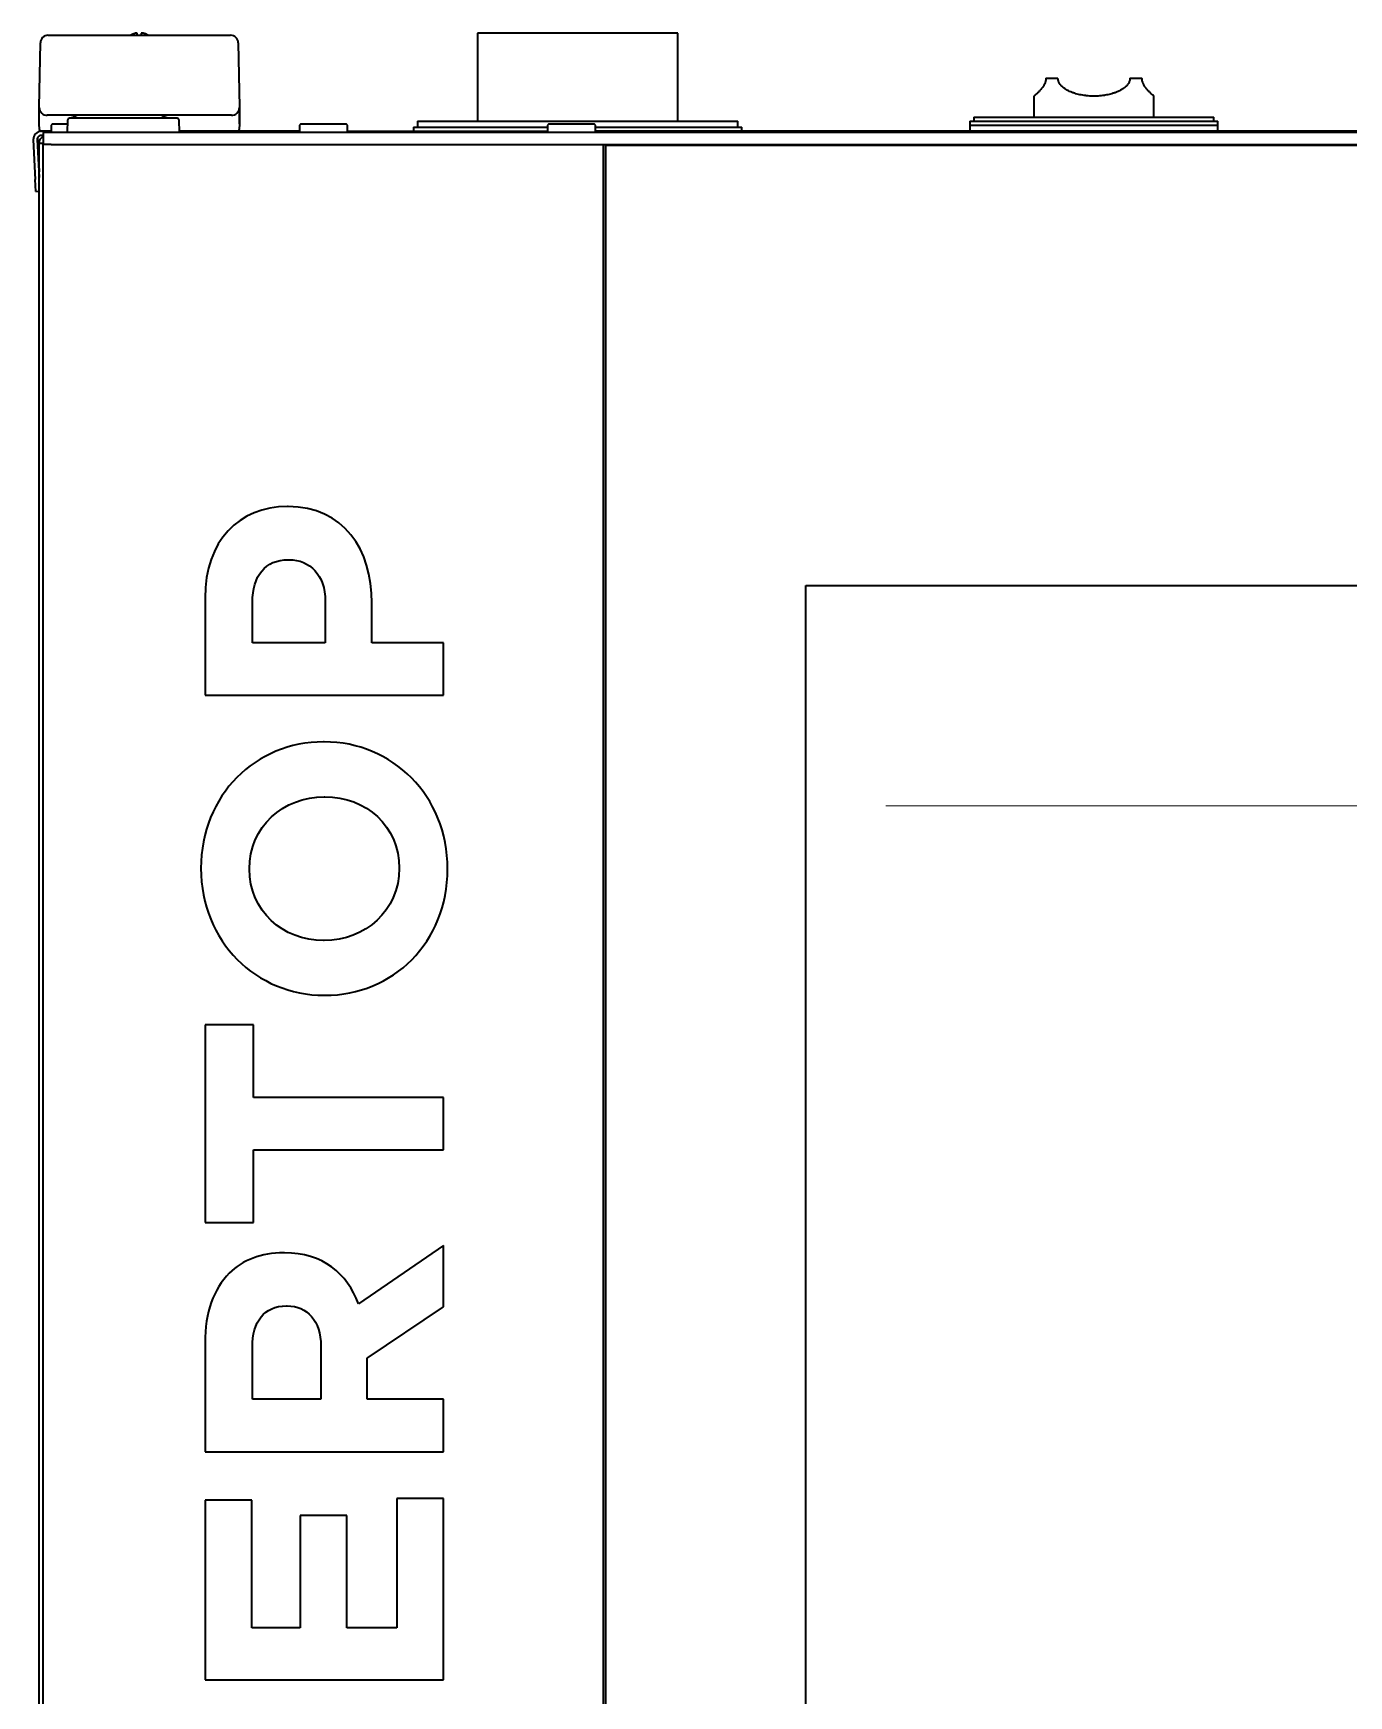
# Model space of a CAD drawing. Extents: x 5987 to 10491, y -672 to 3388.
# Drawn here: x 8371.6 to 8700.2, y 1697.4 to 2112.8 of the extents above; entities that cross this region are included whole.
import ezdxf

# ---------------------------------------------------------------- set-up
doc = ezdxf.new("R2010")
doc.units = 0
doc.header["$LTSCALE"] = 5
doc.layers.get('0').update_dxf_attribs({"linetype": 'CONTINUOUS', "lineweight": 0})
doc.layers.add('1', color=7, linetype='CONTINUOUS', true_color=0xffffff)

msp = doc.modelspace()

# ---------------------------------------------------------------- linework, layer by layer
at = {"color": 2, "linetype": 'Continuous'}
msp.add_line((8584.57, 1919.83), (9022.57, 1919.83), dxfattribs=at)
at = {"layer": '1', "color": 7, "linetype": 'Continuous', "lineweight": 35}
for p, q in [((8373.07, 2094.33), (8373.35, 2110.46)), ((8375.25, 2112.33), (8380.35, 2112.33)), ((8380.35, 2112.33), (8415.79, 2112.33)), ((8415.79, 2112.33), (8420.89, 2112.33)), ((8422.79, 2110.46), (8423.07, 2094.33)), ((8532.57, 2112.83), (8482.57, 2112.83)), ((8482.57, 2112.83), (8482.57, 2090.82)), ((8532.57, 2090.82), (8532.57, 2112.83)), ((8624.57, 2101.63), (8627.57, 2101.63)), ((8645.57, 2101.63), (8648.57, 2101.63)), ((8373.08, 2094.26), (8373.07, 2094.33)), ((8373.07, 2094.32), (8373.07, 2094.33)), ((8373.08, 2094.18), (8373.07, 2094.26)), ((8373.08, 2090.19), (8373.08, 2094.18)), ((8423.07, 2094.33), (8423.07, 2094.26)), ((8423.07, 2094.33), (8423.07, 2094.32)), ((8423.07, 2090.33), (8423.07, 2094.29)), ((8423.07, 2094.29), (8423.07, 2094.18)), ((8423.07, 2094.18), (8423.07, 2090.19)), ((8621.57, 2097.13), (8621.57, 2091.82)), ((8651.57, 2091.82), (8651.57, 2097.13)), ((8373.13, 2088.81), (8373.08, 2090.19)), ((8380.07, 2092.33), (8375.07, 2092.33)), ((8376.32, 2090.08), (8376.07, 2089.83)), ((8376.07, 2089.83), (8376.07, 2088.33)), ((8380.11, 2090.08), (8376.32, 2090.08)), ((8416.07, 2092.33), (8380.07, 2092.33)), ((8380.13, 2091.08), (8380.07, 2088.08)), ((8394.07, 2091.58), (8380.63, 2091.58)), ((8407.52, 2091.58), (8394.07, 2091.58)), ((8408.07, 2088.08), (8408.02, 2091.08)), ((8421.07, 2092.33), (8416.07, 2092.33)), ((8423.07, 2090.19), (8423.02, 2088.81)), ((8423.07, 2090.19), (8423.07, 2090.33)), ((8438.32, 2090.08), (8438.07, 2089.83)), ((8438.07, 2089.83), (8438.07, 2088.33)), ((8449.82, 2090.08), (8438.32, 2090.08)), ((8450.07, 2089.83), (8449.82, 2090.08)), ((8450.07, 2088.33), (8450.07, 2089.83)), ((8467.57, 2090.83), (8547.57, 2090.83)), ((8467.57, 2090.83), (8467.57, 2089.33)), ((8500.32, 2090.08), (8500.07, 2089.83)), ((8500.07, 2089.83), (8500.07, 2088.33)), ((8511.82, 2090.08), (8500.32, 2090.08)), ((8512.07, 2089.83), (8511.82, 2090.08)), ((8512.07, 2088.33), (8512.07, 2089.83)), ((8547.57, 2089.33), (8547.57, 2090.83)), ((8605.56, 2090.83), (8605.56, 2089.83)), ((8605.56, 2090.83), (8667.56, 2090.83)), ((8605.56, 2089.83), (8667.56, 2089.83)), ((8605.56, 2089.83), (8605.56, 2088.33)), ((8606.56, 2091.83), (8666.56, 2091.83)), ((8606.56, 2091.83), (8606.56, 2090.83)), ((8666.56, 2090.83), (8666.56, 2091.83)), ((8667.56, 2089.83), (8667.56, 2090.83)), ((8667.56, 2088.33), (8667.56, 2089.83)), ((8371.58, 2086.22), (8372.09, 2076.32)), ((8372.57, 2086.27), (8373.07, 2076.76)), ((8372.63, 2086.66), (8373.07, 2078.19)), ((8373.57, 2088.33), (8373.63, 2088.33)), ((8374.07, 2087.33), (8373.57, 2087.33)), ((8375.08, 2088.33), (8373.63, 2088.33)), ((8374.07, 2088.08), (8376.07, 2088.08)), ((8374.07, 2088.08), (8374.07, 2085.08)), ((8374.57, 2088.33), (8374.57, 2088.08)), ((8376.07, 2088.33), (8375.08, 2088.33)), ((8376.07, 2088.33), (8376.32, 2088.08)), ((8376.07, 2088.08), (9230.07, 2088.08)), ((8421.07, 2088.33), (8408.07, 2088.33)), ((8422.52, 2088.33), (8421.07, 2088.33)), ((8438.08, 2088.33), (8422.52, 2088.33)), ((8438.07, 2088.33), (8438.32, 2088.08)), ((8449.82, 2088.08), (8450.07, 2088.33)), ((8450.08, 2088.33), (8500.07, 2088.33)), ((8466.57, 2089.33), (8500.07, 2089.33)), ((8466.57, 2089.33), (8466.57, 2088.33)), ((8500.07, 2088.33), (8500.32, 2088.08)), ((8511.82, 2088.08), (8512.07, 2088.33)), ((8512.08, 2089.33), (8548.57, 2089.33)), ((9094.06, 2088.33), (8512.08, 2088.33)), ((8548.57, 2088.33), (8548.57, 2089.33)), ((8373.07, 1373.93), (8373.07, 2085.33)), ((8374.07, 2085.33), (8373.07, 2085.33)), ((8376.07, 2085.08), (8374.07, 2085.08)), ((8374.07, 1400.58), (8374.07, 2085.08)), ((8374.07, 2085.08), (8374.07, 2085.08)), ((8376.07, 2085.08), (8512.07, 2085.08)), ((8512.07, 2085.08), (9230.07, 2085.08)), ((8514.07, 1400.58), (8514.07, 2085.08)), ((8514.57, 2084.83), (8514.57, 1400.83)), ((9091.57, 2084.83), (8514.57, 2084.83)), ((8515.07, 2085.08), (8515.07, 2084.83)), ((8515.55, 2084.83), (8515.55, 2085.08)), ((8515.57, 2084.83), (8515.57, 2085.08)), ((8549.57, 2085.08), (8549.57, 2084.83)), ((8372.25, 2073.33), (8372.09, 2076.32)), ((8372.25, 2073.33), (8373.07, 2073.37)), ((8435.26, 1994.58), (8435.09, 1994.58)), ((8435.35, 1981.3), (8435.52, 1981.3)), ((8564.57, 1510.83), (8564.57, 1974.83)), ((8564.57, 1974.83), (9041.57, 1974.83)), ((8414.5, 1971.77), (8414.5, 1947.43)), ((8426.33, 1960.53), (8426.33, 1970.66)), ((8444.54, 1970.92), (8444.54, 1960.53)), ((8456.2, 1960.53), (8456.2, 1970.49)), ((8444.54, 1960.53), (8426.33, 1960.53)), ((8474.07, 1960.53), (8456.2, 1960.53)), ((8474.07, 1947.43), (8474.07, 1960.53)), ((8414.5, 1947.43), (8474.07, 1947.43)), ((8444.29, 1935.77), (8444.12, 1935.77)), ((8444.29, 1922.07), (8444.46, 1922.07)), ((8444.29, 1886.15), (8444.12, 1886.15)), ((8444.29, 1872.45), (8444.46, 1872.45)), ((8414.5, 1865.04), (8414.5, 1815.68)), ((8426.58, 1865.04), (8414.5, 1865.04)), ((8426.58, 1846.92), (8426.58, 1865.04)), ((8474.07, 1846.92), (8426.58, 1846.92)), ((8474.07, 1833.81), (8474.07, 1846.92)), ((8426.58, 1833.81), (8474.07, 1833.81)), ((8426.58, 1815.68), (8426.58, 1833.81)), ((8414.5, 1815.68), (8426.58, 1815.68)), ((8434.33, 1808.11), (8434.16, 1808.11)), ((8474.07, 1809.9), (8452.8, 1795.34)), ((8474.07, 1794.58), (8474.07, 1809.9)), ((8434.84, 1794.83), (8435.01, 1794.83)), ((8455.01, 1781.81), (8474.07, 1794.58)), ((8414.5, 1785.64), (8414.5, 1758.41)), ((8426.33, 1771.51), (8426.33, 1784.53)), ((8443.43, 1784.79), (8443.43, 1771.51)), ((8455.01, 1771.51), (8455.01, 1781.81)), ((8443.43, 1771.51), (8426.33, 1771.51)), ((8474.07, 1771.51), (8455.01, 1771.51)), ((8474.07, 1758.41), (8474.07, 1771.51)), ((8414.5, 1758.41), (8474.07, 1758.41)), ((8426.16, 1746.32), (8414.5, 1746.32)), ((8414.5, 1746.32), (8414.5, 1701.38)), ((8426.16, 1714.41), (8426.16, 1746.32)), ((8462.41, 1746.75), (8462.41, 1714.41)), ((8474.07, 1746.75), (8462.41, 1746.75)), ((8474.07, 1701.38), (8474.07, 1746.75)), ((8438.24, 1742.49), (8438.24, 1714.41)), ((8449.9, 1742.49), (8438.24, 1742.49)), ((8449.9, 1714.41), (8449.9, 1742.49)), ((8438.24, 1714.41), (8426.16, 1714.41)), ((8462.41, 1714.41), (8449.9, 1714.41)), ((8414.5, 1701.38), (8474.07, 1701.38))]:
    msp.add_line(p, q, dxfattribs=at)
for centre, radius, start, end in [((8375.25, 2110.43), 1.9, 90, 179), ((8420.89, 2110.43), 1.9, 1, 90), ((8375.07, 2094.33), 2, 182, 270), ((8421.07, 2094.33), 2, 270, 358), ((8380.63, 2091.08), 0.5, 90, 179), ((8380.62, 2089.33), 3, 48.59, 90), ((8405.52, 2089.33), 3, 90, 131.41), ((8407.52, 2091.08), 0.5, 1, 90), ((8373.57, 2086.33), 2, 90, 183), ((8373.57, 2086.33), 1, 90, 183)]:
    msp.add_arc(centre, radius, start, end, dxfattribs=at)
for centre, major_axis, ratio, start_param, end_param in [((8356.61, 2508.38), (-16.46, 414.14), 0.000092, 3.131473, 3.160761), ((8423.74, 2056.13), (-0.67, 38.22), 0.000913, 0.034871, 0.052311), ((8439.63, 2511.07), (16.56, 416.83), 0.000092, 3.122413, 3.157298), ((8372.41, 1888.14), (0.67, 38.2), 0.000913, 6.230864, 6.248307)]:
    msp.add_ellipse(centre, major_axis=major_axis, ratio=ratio, start_param=start_param, end_param=end_param, dxfattribs=at)
for points, knots in [([(8397.07, 2112.82), (8397.02, 2112.81), (8396.91, 2112.78), (8396.75, 2112.73), (8396.59, 2112.67), (8396.43, 2112.61), (8396.28, 2112.54), (8396.13, 2112.47), (8395.99, 2112.4), (8395.9, 2112.35), (8395.88, 2112.33)], [0, 0, 0, 0, 0.134115, 0.26823, 0.402345, 0.53646, 0.670575, 0.80469, 0.938805, 1, 1, 1, 1]), ([(8397.57, 2112.27), (8397.57, 2112.4), (8397.57, 2112.5), (8397.57, 2112.64), (8397.57, 2112.68), (8397.57, 2112.76), (8397.57, 2112.79), (8397.57, 2112.82)], [0, 0, 0, 0, 0.5, 0.5, 0.75, 0.75, 1, 1, 1, 1]), ([(8400.37, 2112.27), (8400.17, 2112.4), (8399.96, 2112.5), (8399.64, 2112.64), (8399.53, 2112.68), (8399.3, 2112.76), (8399.19, 2112.79), (8399.07, 2112.82)], [0, 0, 0, 0, 0.5, 0.5, 0.75, 0.75, 1, 1, 1, 1]), ([(8624.57, 2101.63), (8624.57, 2101.57), (8624.57, 2101.51), (8624.56, 2101.39), (8624.56, 2101.33), (8624.54, 2101.15), (8624.52, 2101.04), (8624.47, 2100.81), (8624.43, 2100.7), (8624.36, 2100.5), (8624.33, 2100.4), (8624.26, 2100.26), (8624.24, 2100.21), (8624.2, 2100.12), (8624.18, 2100.07), (8624.11, 2099.94), (8624.06, 2099.85), (8623.97, 2099.69), (8623.92, 2099.62), (8623.82, 2099.47), (8623.77, 2099.39), (8623.69, 2099.29), (8623.67, 2099.25), (8623.62, 2099.19), (8623.59, 2099.15), (8623.52, 2099.06), (8623.47, 2098.99), (8623.32, 2098.81), (8623.22, 2098.7), (8623.04, 2098.49), (8622.95, 2098.4), (8622.77, 2098.21), (8622.68, 2098.13), (8622.56, 2098.01), (8622.52, 2097.97), (8622.44, 2097.9), (8622.41, 2097.86), (8622.3, 2097.76), (8622.23, 2097.7), (8622.04, 2097.52), (8621.93, 2097.43), (8621.8, 2097.31), (8621.76, 2097.28), (8621.71, 2097.24), (8621.68, 2097.22), (8621.66, 2097.2), (8621.65, 2097.19), (8621.65, 2097.19), (8621.62, 2097.16), (8621.6, 2097.15), (8621.58, 2097.13), (8621.57, 2097.13), (8621.57, 2097.13)], [0, 0, 0, 0, 0.015629, 0.015629, 0.031257, 0.031257, 0.062514, 0.062514, 0.093772, 0.093772, 0.125029, 0.125029, 0.140657, 0.140657, 0.156286, 0.156286, 0.187543, 0.187543, 0.2188, 0.2188, 0.250057, 0.250057, 0.265686, 0.265686, 0.281315, 0.281315, 0.312572, 0.312572, 0.375086, 0.375086, 0.4376, 0.4376, 0.500115, 0.500115, 0.531372, 0.531372, 0.562629, 0.562629, 0.625144, 0.625144, 0.750172, 0.750172, 0.812687, 0.812687, 0.843944, 0.859572, 0.859572, 0.875201, 0.875201, 0.937715, 0.937715, 1, 1, 1, 1]), ([(8645.57, 2101.63), (8645.57, 2101.57), (8645.57, 2101.51), (8645.56, 2101.39), (8645.55, 2101.33), (8645.53, 2101.15), (8645.5, 2101.04), (8645.43, 2100.81), (8645.38, 2100.7), (8645.29, 2100.5), (8645.23, 2100.4), (8645.16, 2100.28), (8645.15, 2100.26), (8645.11, 2100.21), (8645.1, 2100.19), (8645.05, 2100.12), (8645.02, 2100.07), (8644.92, 2099.94), (8644.85, 2099.85), (8644.7, 2099.69), (8644.63, 2099.61), (8644.47, 2099.46), (8644.39, 2099.39), (8644.27, 2099.29), (8644.22, 2099.25), (8644.14, 2099.19), (8644.09, 2099.15), (8643.96, 2099.06), (8643.88, 2098.99), (8643.7, 2098.87), (8643.6, 2098.82), (8643.42, 2098.7), (8643.32, 2098.65), (8642.85, 2098.39), (8642.45, 2098.21), (8641.93, 2098.01), (8641.82, 2097.97), (8641.61, 2097.9), (8641.29, 2097.79), (8640.96, 2097.69), (8640.3, 2097.52), (8639.85, 2097.43), (8639.27, 2097.33), (8639.1, 2097.31), (8638.92, 2097.28), (8638.8, 2097.27), (8638.75, 2097.26), (8638.45, 2097.22), (8638.22, 2097.2), (8637.51, 2097.14), (8637.04, 2097.13), (8636.1, 2097.13), (8635.63, 2097.14), (8635.04, 2097.19), (8634.92, 2097.2), (8634.68, 2097.23), (8634.33, 2097.26), (8633.98, 2097.31), (8633.3, 2097.43), (8632.85, 2097.52), (8632.19, 2097.69), (8631.97, 2097.76), (8631.65, 2097.86), (8631.54, 2097.89), (8631.33, 2097.97), (8631.22, 2098.01), (8630.91, 2098.13), (8630.7, 2098.21), (8630.3, 2098.39), (8630.11, 2098.49), (8629.73, 2098.7), (8629.54, 2098.81), (8629.27, 2098.99), (8629.18, 2099.06), (8629.01, 2099.19), (8628.92, 2099.25), (8628.76, 2099.39), (8628.68, 2099.46), (8628.52, 2099.62), (8628.44, 2099.69), (8628.33, 2099.82), (8628.3, 2099.86), (8628.23, 2099.94), (8628.19, 2099.98), (8628.09, 2100.12), (8628.03, 2100.21), (8627.91, 2100.4), (8627.86, 2100.5), (8627.8, 2100.62), (8627.79, 2100.65), (8627.76, 2100.7), (8627.75, 2100.73), (8627.72, 2100.81), (8627.7, 2100.87), (8627.65, 2101.03), (8627.62, 2101.15), (8627.6, 2101.3), (8627.59, 2101.33), (8627.59, 2101.39), (8627.58, 2101.42), (8627.58, 2101.51), (8627.57, 2101.57), (8627.57, 2101.63)], [0, 0, 0, 0, 0.007812, 0.007812, 0.015625, 0.015625, 0.03125, 0.03125, 0.046875, 0.046875, 0.0625, 0.0625, 0.066406, 0.066406, 0.070313, 0.070313, 0.078125, 0.078125, 0.09375, 0.09375, 0.109375, 0.109375, 0.125, 0.125, 0.132813, 0.132813, 0.140625, 0.140625, 0.15625, 0.15625, 0.171875, 0.171875, 0.1875, 0.1875, 0.25, 0.25, 0.265625, 0.265625, 0.28125, 0.3125, 0.3125, 0.375, 0.375, 0.390625, 0.398438, 0.398438, 0.40625, 0.40625, 0.4375, 0.4375, 0.5, 0.5, 0.5625, 0.5625, 0.578125, 0.578125, 0.59375, 0.625, 0.625, 0.6875, 0.6875, 0.71875, 0.71875, 0.734375, 0.734375, 0.75, 0.75, 0.78125, 0.78125, 0.8125, 0.8125, 0.84375, 0.84375, 0.859375, 0.859375, 0.875, 0.875, 0.890625, 0.890625, 0.90625, 0.90625, 0.914062, 0.914062, 0.921875, 0.921875, 0.9375, 0.9375, 0.953125, 0.953125, 0.957031, 0.957031, 0.960937, 0.960937, 0.96875, 0.96875, 0.984375, 0.984375, 0.988281, 0.988281, 0.992187, 0.992187, 1, 1, 1, 1]), ([(8651.57, 2097.13), (8651.57, 2097.13), (8651.57, 2097.13), (8651.57, 2097.13), (8651.57, 2097.13), (8651.54, 2097.15), (8651.53, 2097.16), (8651.46, 2097.22), (8651.39, 2097.28), (8651.28, 2097.37), (8651.25, 2097.4), (8651.21, 2097.43), (8651.18, 2097.46), (8651.17, 2097.47), (8651.1, 2097.53), (8651.04, 2097.58), (8650.92, 2097.7), (8650.85, 2097.76), (8650.7, 2097.9), (8650.63, 2097.97), (8650.46, 2098.13), (8650.38, 2098.21), (8650.2, 2098.39), (8650.11, 2098.49), (8649.99, 2098.62), (8649.97, 2098.65), (8649.92, 2098.7), (8649.9, 2098.73), (8649.82, 2098.82), (8649.77, 2098.87), (8649.63, 2099.06), (8649.53, 2099.18), (8649.4, 2099.36), (8649.38, 2099.39), (8649.33, 2099.47), (8649.3, 2099.5), (8649.23, 2099.62), (8649.18, 2099.69), (8649.08, 2099.86), (8649.04, 2099.94), (8648.95, 2100.11), (8648.9, 2100.21), (8648.85, 2100.33), (8648.84, 2100.35), (8648.82, 2100.4), (8648.79, 2100.47), (8648.76, 2100.55), (8648.71, 2100.71), (8648.68, 2100.81), (8648.65, 2100.95), (8648.64, 2100.98), (8648.63, 2101.04), (8648.62, 2101.07), (8648.61, 2101.15), (8648.6, 2101.21), (8648.58, 2101.39), (8648.57, 2101.51), (8648.57, 2101.63)], [0, 0, 0, 0, 0.000102, 0.000102, 0.062596, 0.062596, 0.12509, 0.12509, 0.250077, 0.250077, 0.281324, 0.296947, 0.296947, 0.31257, 0.31257, 0.375064, 0.375064, 0.437558, 0.437558, 0.500051, 0.500051, 0.562545, 0.562545, 0.625038, 0.625038, 0.640662, 0.640662, 0.656285, 0.656285, 0.687532, 0.687532, 0.750026, 0.750026, 0.765649, 0.765649, 0.781272, 0.781272, 0.812519, 0.812519, 0.843766, 0.843766, 0.875013, 0.875013, 0.882825, 0.882825, 0.890636, 0.90626, 0.90626, 0.937506, 0.937506, 0.945318, 0.945318, 0.95313, 0.95313, 0.968753, 0.968753, 1, 1, 1, 1]), ([(8373.07, 2085.33), (8373.07, 2085.46), (8373.09, 2085.59), (8373.14, 2085.84), (8373.18, 2085.97), (8373.28, 2086.21), (8373.34, 2086.33), (8373.48, 2086.55), (8373.57, 2086.65), (8373.75, 2086.83), (8373.85, 2086.92), (8373.99, 2087.01), (8374.02, 2087.03), (8374.05, 2087.05)], [0, 0, 0, 0, 0.189429, 0.189429, 0.378859, 0.378859, 0.568288, 0.568288, 0.757717, 0.757717, 0.947146, 0.947146, 1, 1, 1, 1]), ([(8373.13, 2088.81), (8373.13, 2088.8), (8373.13, 2088.79), (8373.13, 2088.77), (8373.13, 2088.75), (8373.13, 2088.74)], [0, 0, 0, 0, 0.5, 0.5, 1, 1, 1, 1]), ([(8373.13, 2088.74), (8373.14, 2088.71), (8373.15, 2088.68), (8373.16, 2088.64), (8373.17, 2088.63), (8373.18, 2088.6), (8373.18, 2088.59), (8373.21, 2088.55), (8373.22, 2088.53), (8373.25, 2088.49), (8373.26, 2088.48), (8373.28, 2088.46), (8373.29, 2088.45), (8373.33, 2088.42), (8373.35, 2088.41), (8373.39, 2088.39), (8373.4, 2088.38), (8373.43, 2088.37), (8373.44, 2088.36), (8373.48, 2088.35), (8373.51, 2088.34), (8373.55, 2088.33), (8373.57, 2088.33), (8373.6, 2088.33), (8373.61, 2088.33), (8373.63, 2088.33)], [0, 0, 0, 0, 0.125, 0.125, 0.1875, 0.1875, 0.25, 0.25, 0.375, 0.375, 0.4375, 0.4375, 0.5, 0.5, 0.625, 0.625, 0.6875, 0.6875, 0.75, 0.75, 0.875, 0.875, 0.9375, 0.9375, 1, 1, 1, 1]), ([(8422.52, 2088.33), (8422.53, 2088.33), (8422.55, 2088.33), (8422.58, 2088.33), (8422.59, 2088.33), (8422.64, 2088.34), (8422.66, 2088.35), (8422.7, 2088.36), (8422.72, 2088.37), (8422.75, 2088.38), (8422.76, 2088.39), (8422.8, 2088.41), (8422.82, 2088.42), (8422.85, 2088.45), (8422.86, 2088.46), (8422.88, 2088.48), (8422.89, 2088.49), (8422.92, 2088.53), (8422.94, 2088.55), (8422.96, 2088.59), (8422.97, 2088.6), (8422.98, 2088.63), (8422.99, 2088.64), (8423, 2088.68), (8423.01, 2088.71), (8423.01, 2088.74)], [0, 0, 0, 0, 0.0625, 0.0625, 0.125, 0.125, 0.25, 0.25, 0.3125, 0.3125, 0.375, 0.375, 0.5, 0.5, 0.5625, 0.5625, 0.625, 0.625, 0.75, 0.75, 0.8125, 0.8125, 0.875, 0.875, 1, 1, 1, 1]), ([(8423.01, 2088.74), (8423.02, 2088.75), (8423.02, 2088.77), (8423.02, 2088.79), (8423.02, 2088.8), (8423.02, 2088.81)], [0, 0, 0, 0, 0.5, 0.5, 1, 1, 1, 1])]:
    msp.add_open_spline(points, degree=3, knots=knots, dxfattribs=at)
for points, degree in [([(8397.57, 2112.82), (8397.55, 2112.83), (8397.5, 2112.83), (8397.42, 2112.84), (8397.35, 2112.84), (8397.28, 2112.84), (8397.21, 2112.84), (8397.14, 2112.83), (8397.1, 2112.82), (8397.07, 2112.82)], 3), ([(8399.07, 2112.82), (8399.05, 2112.82), (8399, 2112.83), (8398.93, 2112.84), (8398.86, 2112.84), (8398.79, 2112.84), (8398.72, 2112.84), (8398.64, 2112.83), (8398.6, 2112.82), (8398.57, 2112.82)], 3), ([(8398.57, 2112.82), (8398.57, 2112.81), (8398.57, 2112.78), (8398.57, 2112.73), (8398.57, 2112.67), (8398.57, 2112.61), (8398.57, 2112.54), (8398.57, 2112.47), (8398.57, 2112.38), (8398.57, 2112.31), (8398.57, 2112.27)], 3), ([(8373.08, 2094.21), (8373.08, 2094.2), (8373.08, 2094.19), (8373.08, 2094.18)], 3), ([(8423.07, 2094.22), (8423.07, 2094.18)], 1), ([(8435.09, 1994.58), (8422.92, 1994.58), (8414.5, 1985.98), (8414.5, 1971.77)], 3), ([(8456.2, 1970.49), (8456.2, 1983.85), (8449.05, 1994.58), (8435.26, 1994.58)], 3), ([(8426.33, 1970.66), (8426.33, 1977.21), (8429.48, 1981.3), (8435.35, 1981.3)], 3), ([(8435.52, 1981.3), (8440.63, 1981.3), (8444.54, 1977.47), (8444.54, 1970.92)], 3), ([(8444.12, 1935.77), (8427.18, 1935.77), (8413.48, 1922.58), (8413.48, 1904.19)], 3), ([(8475.09, 1904.02), (8475.09, 1922.41), (8461.22, 1935.77), (8444.29, 1935.77)], 3), ([(8425.56, 1904.02), (8425.56, 1914.58), (8434.07, 1922.07), (8444.29, 1922.07)], 3), ([(8444.46, 1922.07), (8454.67, 1922.07), (8463.01, 1914.75), (8463.01, 1904.19)], 3), ([(8413.48, 1904.19), (8413.48, 1885.81), (8427.35, 1872.45), (8444.29, 1872.45)], 3), ([(8444.12, 1886.15), (8433.9, 1886.15), (8425.56, 1893.47), (8425.56, 1904.02)], 3), ([(8463.01, 1904.19), (8463.01, 1893.64), (8454.5, 1886.15), (8444.29, 1886.15)], 3), ([(8444.46, 1872.45), (8461.39, 1872.45), (8475.09, 1885.64), (8475.09, 1904.02)], 3), ([(8434.16, 1808.11), (8428.54, 1808.11), (8423.86, 1806.32), (8420.54, 1803)], 3), ([(8452.8, 1795.34), (8449.99, 1802.92), (8443.95, 1808.11), (8434.33, 1808.11)], 3), ([(8420.54, 1803), (8416.63, 1799.09), (8414.5, 1793.21), (8414.5, 1785.64)], 3), ([(8426.33, 1784.53), (8426.33, 1790.92), (8429.22, 1794.83), (8434.84, 1794.83)], 3), ([(8435.01, 1794.83), (8440.03, 1794.83), (8443.43, 1791.17), (8443.43, 1784.79)], 3)]:
    msp.add_open_spline(points, degree=degree, dxfattribs=at)

doc.saveas('drawing.dxf')
